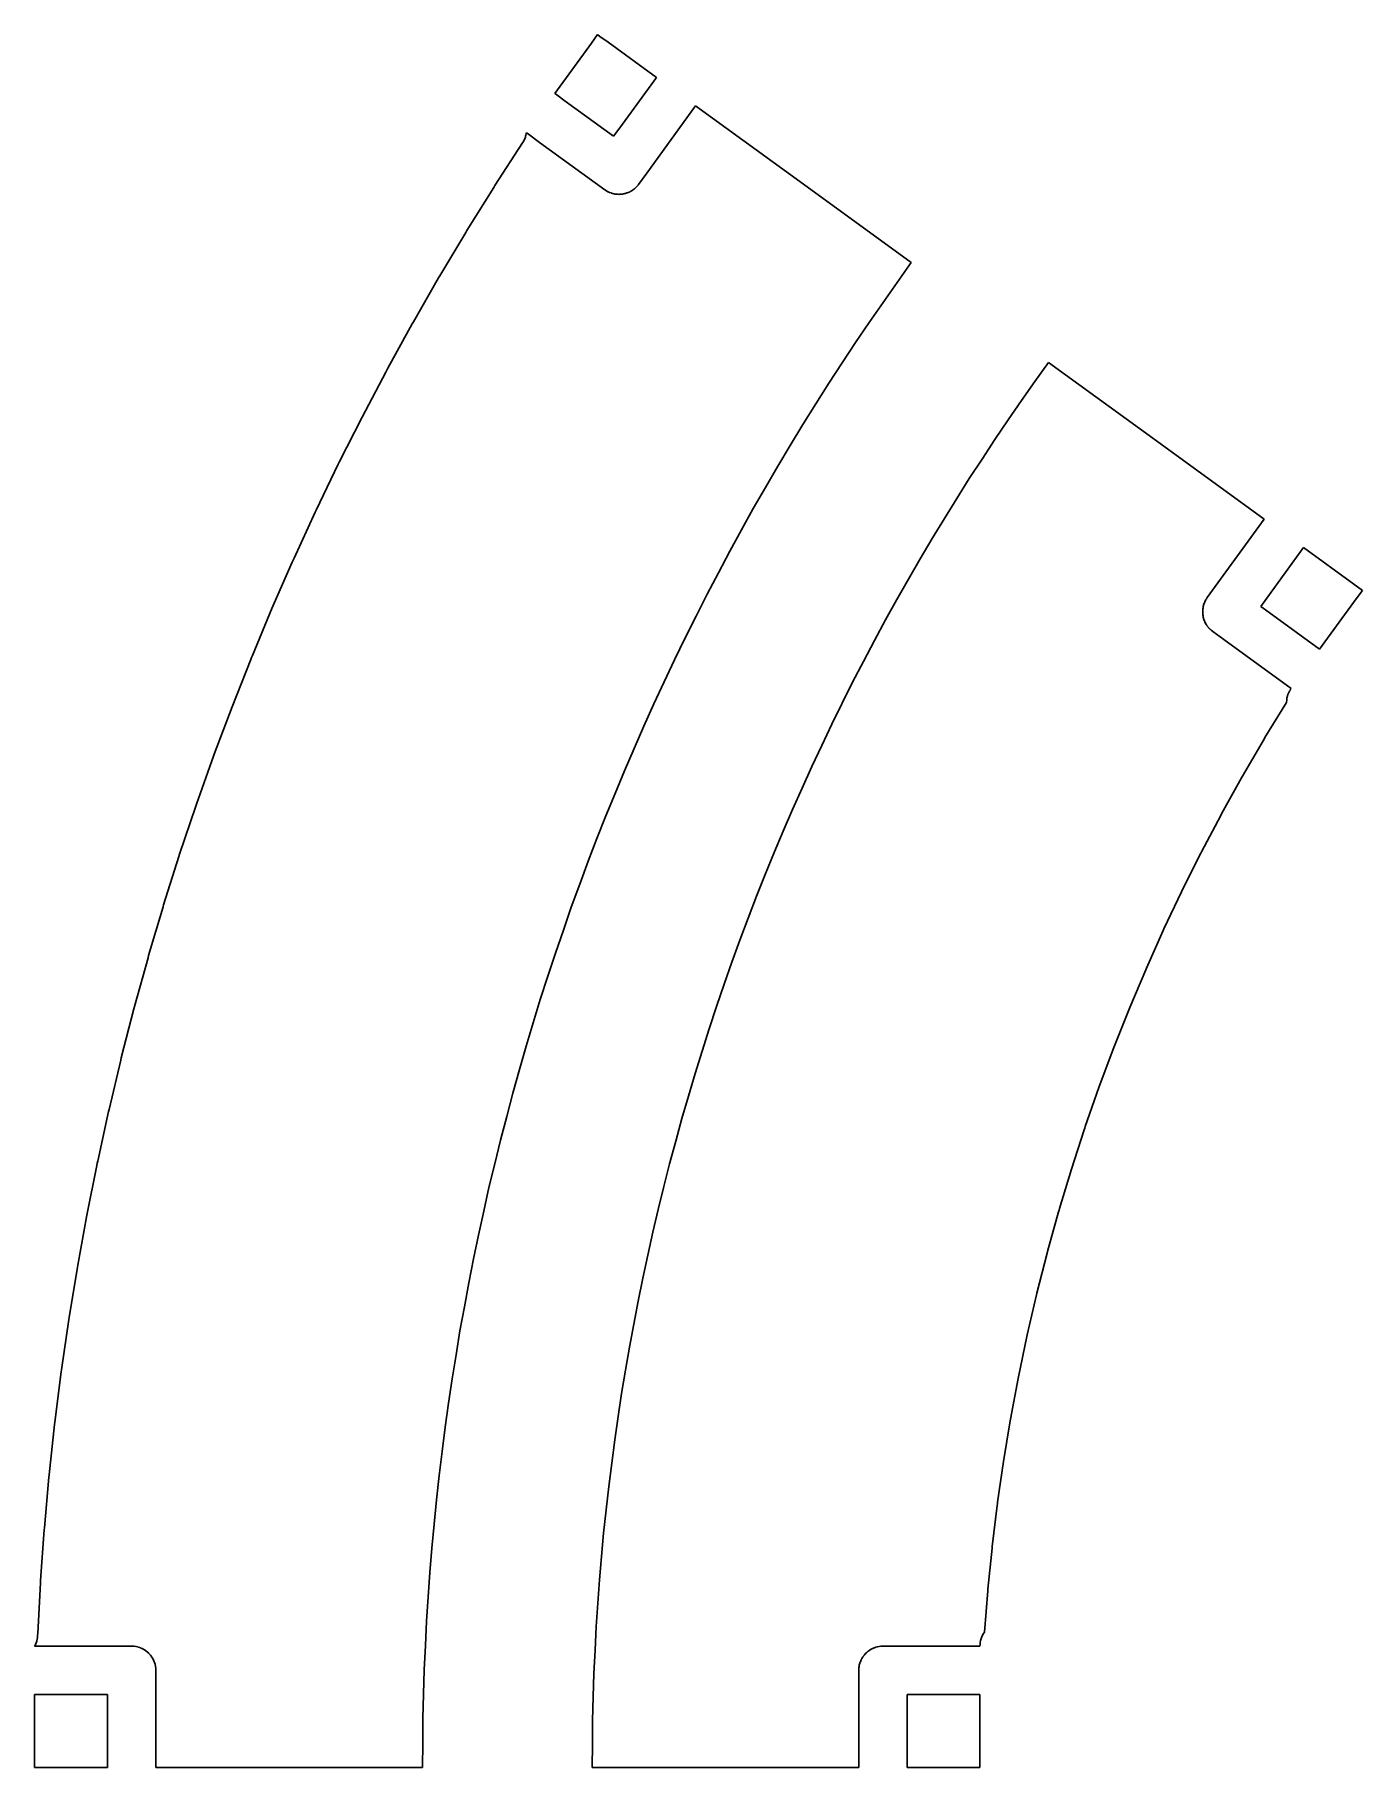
# Model space of a CAD drawing. Header units: millimetres. Extents: x 0 to 274, y 0 to 357.
import ezdxf

# ---------------------------------------------------------------- set-up
doc = ezdxf.new("R2010")
doc.units = ezdxf.units.MM
doc.layers.add('Mesh_cs', color=7, linetype='CONTINUOUS')

msp = doc.modelspace()

# ---------------------------------------------------------------- linework, layer by layer
at = {"layer": 'Mesh_cs'}
for p, q in [((114.861, 355.65, 11.5), (116.121, 357.383, 11.5)), ((116.121, 357.383, 11.5), (116.141, 357.368, 11.5)), ((107.304, 345.248, 11.5), (114.861, 355.65, 11.5)), ((116.141, 357.368, 11.5), (116.612, 357.026, 11.5)), ((116.612, 357.026, 11.5), (118.276, 355.818, 11.5)), ((118.276, 355.818, 11.5), (128.256, 348.566, 11.5)), ((128.256, 348.566, 11.5), (120.699, 338.165, 11.5)), ((107.432, 345.155, 11.5), (107.304, 345.248, 11.5)), ((107.725, 344.942, 11.5), (107.432, 345.155, 11.5)), ((109.459, 343.682, 11.5), (107.725, 344.942, 11.5)), ((119.439, 336.431, 11.5), (109.459, 343.682, 11.5)), ((126.27, 328.82, 11.5), (136.346, 342.689, 11.5)), ((136.346, 342.689, 11.5), (158.594, 326.524, 11.5)), ((101.03, 335.753, 11.5), (101.113, 335.954, 11.5)), ((101.113, 335.954, 11.5), (101.154, 336.055, 11.5)), ((101.154, 336.055, 11.5), (101.222, 336.261, 11.5)), ((101.222, 336.261, 11.5), (101.274, 336.472, 11.5)), ((101.274, 336.472, 11.5), (101.31, 336.685, 11.5)), ((101.31, 336.685, 11.5), (101.382, 336.946, 11.5)), ((101.382, 336.946, 11.5), (101.426, 337.158, 11.5)), ((101.426, 337.158, 11.5), (101.783, 336.899, 11.5)), ((101.783, 336.899, 11.5), (101.848, 336.852, 11.5)), ((101.848, 336.852, 11.5), (104.159, 335.172, 11.5)), ((120.699, 338.165, 11.5), (119.439, 336.431, 11.5)), ((94.9506, 326.256, 11.5), (100.64, 335.041, 11.5)), ((100.64, 335.041, 11.5), (100.675, 335.105, 11.5)), ((100.675, 335.105, 11.5), (100.82, 335.375, 11.5)), ((100.82, 335.375, 11.5), (100.932, 335.559, 11.5)), ((100.932, 335.559, 11.5), (101.03, 335.753, 11.5)), ((104.159, 335.172, 11.5), (117.607, 325.402, 11.5)), ((124.591, 326.508, 11.5), (126.27, 328.82, 11.5)), ((89.1731, 316.987, 11.5), (94.7033, 325.874, 11.5)), ((94.7033, 325.874, 11.5), (94.9506, 326.256, 11.5)), ((117.607, 325.402, 11.5), (117.641, 325.379, 11.5)), ((117.641, 325.379, 11.5), (117.93, 325.186, 11.5)), ((123.105, 325.152, 11.5), (123.285, 325.265, 11.5)), ((123.285, 325.265, 11.5), (123.329, 325.294, 11.5)), ((123.329, 325.294, 11.5), (123.503, 325.416, 11.5)), ((123.503, 325.416, 11.5), (123.548, 325.45, 11.5)), ((123.548, 325.45, 11.5), (123.716, 325.581, 11.5)), ((123.716, 325.581, 11.5), (123.877, 325.72, 11.5)), ((123.877, 325.72, 11.5), (123.923, 325.761, 11.5)), ((123.923, 325.761, 11.5), (124.077, 325.907, 11.5)), ((124.077, 325.907, 11.5), (124.223, 326.061, 11.5)), ((124.223, 326.061, 11.5), (124.264, 326.105, 11.5)), ((124.264, 326.105, 11.5), (124.403, 326.266, 11.5)), ((124.403, 326.266, 11.5), (124.48, 326.363, 11.5)), ((124.48, 326.363, 11.5), (124.516, 326.409, 11.5)), ((124.516, 326.409, 11.5), (124.591, 326.508, 11.5)), ((158.594, 326.524, 11.5), (180.842, 310.36, 11.5)), ((117.93, 325.186, 11.5), (117.966, 325.164, 11.5)), ((117.966, 325.164, 11.5), (118.27, 324.996, 11.5)), ((118.27, 324.996, 11.5), (118.314, 324.973, 11.5)), ((118.314, 324.973, 11.5), (118.599, 324.842, 11.5)), ((118.599, 324.842, 11.5), (118.646, 324.822, 11.5)), ((118.646, 324.822, 11.5), (118.911, 324.723, 11.5)), ((118.911, 324.723, 11.5), (118.959, 324.706, 11.5)), ((118.959, 324.706, 11.5), (119.231, 324.624, 11.5)), ((119.231, 324.624, 11.5), (119.281, 324.61, 11.5)), ((119.281, 324.61, 11.5), (119.505, 324.557, 11.5)), ((119.505, 324.557, 11.5), (119.557, 324.547, 11.5)), ((119.557, 324.547, 11.5), (119.766, 324.508, 11.5)), ((119.766, 324.508, 11.5), (119.977, 324.48, 11.5)), ((119.977, 324.48, 11.5), (120.031, 324.474, 11.5)), ((120.031, 324.474, 11.5), (120.243, 324.456, 11.5)), ((120.243, 324.456, 11.5), (120.297, 324.454, 11.5)), ((120.297, 324.454, 11.5), (120.51, 324.447, 11.5)), ((120.51, 324.447, 11.5), (120.723, 324.451, 11.5)), ((120.723, 324.451, 11.5), (120.777, 324.453, 11.5)), ((120.777, 324.453, 11.5), (120.99, 324.467, 11.5)), ((120.99, 324.467, 11.5), (121.201, 324.492, 11.5)), ((121.201, 324.492, 11.5), (121.256, 324.498, 11.5)), ((121.256, 324.498, 11.5), (121.466, 324.533, 11.5)), ((121.466, 324.533, 11.5), (121.52, 324.543, 11.5)), ((121.52, 324.543, 11.5), (121.728, 324.589, 11.5)), ((121.728, 324.589, 11.5), (121.933, 324.645, 11.5)), ((121.933, 324.645, 11.5), (121.986, 324.659, 11.5)), ((121.986, 324.659, 11.5), (122.188, 324.725, 11.5)), ((122.188, 324.725, 11.5), (122.239, 324.743, 11.5)), ((122.239, 324.743, 11.5), (122.438, 324.819, 11.5)), ((122.438, 324.819, 11.5), (122.633, 324.905, 11.5)), ((122.633, 324.905, 11.5), (122.682, 324.927, 11.5)), ((122.682, 324.927, 11.5), (122.873, 325.022, 11.5)), ((122.873, 325.022, 11.5), (122.919, 325.047, 11.5)), ((122.919, 325.047, 11.5), (123.105, 325.152, 11.5)), ((83.5629, 307.616, 11.5), (88.9326, 316.601, 11.5)), ((88.9326, 316.601, 11.5), (89.1731, 316.987, 11.5)), ((83.3295, 307.226, 11.5), (83.5629, 307.616, 11.5)), ((180.842, 310.36, 11.5), (177.926, 306.266, 11.5)), ((78.122, 298.146, 11.5), (83.3295, 307.226, 11.5)), ((177.926, 306.266, 11.5), (175.011, 302.171, 11.5)), ((175.011, 302.171, 11.5), (172.173, 298.022, 11.5)), ((72.8521, 288.58, 11.5), (77.8956, 297.751, 11.5)), ((77.8956, 297.751, 11.5), (78.122, 298.146, 11.5)), ((172.173, 298.022, 11.5), (169.336, 293.873, 11.5)), ((169.336, 293.873, 11.5), (166.579, 289.67, 11.5)), ((166.579, 289.67, 11.5), (163.821, 285.467, 11.5)), ((206.351, 285.844, 11.5), (209.158, 289.788, 11.5)), ((209.158, 289.788, 11.5), (231.406, 273.624, 11.5)), ((67.5428, 278.518, 11.5), (72.4207, 287.779, 11.5)), ((72.4207, 287.779, 11.5), (72.6328, 288.181, 11.5)), ((72.6328, 288.181, 11.5), (72.8521, 288.58, 11.5)), ((163.821, 285.467, 11.5), (161.144, 281.213, 11.5)), ((203.545, 281.901, 11.5), (206.351, 285.844, 11.5)), ((161.144, 281.213, 11.5), (158.466, 276.959, 11.5)), ((200.817, 277.903, 11.5), (203.545, 281.901, 11.5)), ((62.8319, 269.171, 11.5), (67.5428, 278.518, 11.5)), ((158.466, 276.959, 11.5), (155.871, 272.654, 11.5)), ((198.088, 273.905, 11.5), (200.817, 277.903, 11.5)), ((155.871, 272.654, 11.5), (153.275, 268.35, 11.5)), ((195.439, 269.855, 11.5), (198.088, 273.905, 11.5)), ((231.406, 273.624, 11.5), (253.654, 257.46, 11.5)), ((58.0849, 259.335, 11.5), (62.6271, 268.765, 11.5)), ((62.6271, 268.765, 11.5), (62.8319, 269.171, 11.5)), ((153.275, 268.35, 11.5), (150.762, 263.996, 11.5)), ((192.79, 265.804, 11.5), (195.439, 269.855, 11.5)), ((190.22, 261.702, 11.5), (192.79, 265.804, 11.5)), ((150.762, 263.996, 11.5), (148.248, 259.643, 11.5)), ((187.651, 257.6, 11.5), (190.22, 261.702, 11.5)), ((53.5154, 249.415, 11.5), (57.8874, 258.925, 11.5)), ((57.8874, 258.925, 11.5), (58.0849, 259.335, 11.5)), ((148.248, 259.643, 11.5), (145.818, 255.243, 11.5)), ((185.163, 253.449, 11.5), (187.651, 257.6, 11.5)), ((253.654, 257.46, 11.5), (251.974, 255.148, 11.5)), ((145.818, 255.243, 11.5), (143.388, 250.843, 11.5)), ((251.974, 255.148, 11.5), (241.898, 241.279, 11.5)), ((143.388, 250.843, 11.5), (141.042, 246.397, 11.5)), ((182.674, 249.298, 11.5), (185.163, 253.449, 11.5)), ((254.187, 241.18, 11.5), (261.744, 251.582, 11.5)), ((261.744, 251.582, 11.5), (272.146, 244.025, 11.5)), ((48.9421, 238.998, 11.5), (53.1426, 248.585, 11.5)), ((53.1426, 248.585, 11.5), (53.3253, 249.001, 11.5)), ((53.3253, 249.001, 11.5), (53.5154, 249.415, 11.5)), ((180.268, 245.098, 11.5), (182.674, 249.298, 11.5)), ((141.042, 246.397, 11.5), (138.697, 241.951, 11.5)), ((177.862, 240.898, 11.5), (180.268, 245.098, 11.5)), ((272.146, 244.025, 11.5), (273.879, 242.765, 11.5)), ((138.697, 241.951, 11.5), (136.436, 237.462, 11.5)), ((175.538, 236.652, 11.5), (177.862, 240.898, 11.5)), ((241.067, 239.447, 11.5), (241.025, 239.239, 11.5)), ((241.119, 239.653, 11.5), (241.067, 239.447, 11.5)), ((241.133, 239.704, 11.5), (241.119, 239.653, 11.5)), ((241.195, 239.907, 11.5), (241.133, 239.704, 11.5)), ((241.214, 239.961, 11.5), (241.195, 239.907, 11.5)), ((241.286, 240.161, 11.5), (241.214, 239.961, 11.5)), ((241.368, 240.357, 11.5), (241.286, 240.161, 11.5)), ((241.394, 240.414, 11.5), (241.368, 240.357, 11.5)), ((241.485, 240.605, 11.5), (241.394, 240.414, 11.5)), ((241.586, 240.792, 11.5), (241.485, 240.605, 11.5)), ((241.616, 240.845, 11.5), (241.586, 240.792, 11.5)), ((241.726, 241.026, 11.5), (241.616, 240.845, 11.5)), ((241.794, 241.129, 11.5), (241.726, 241.026, 11.5)), ((241.827, 241.178, 11.5), (241.794, 241.129, 11.5)), ((241.898, 241.279, 11.5), (241.827, 241.178, 11.5)), ((252.927, 239.447, 11.5), (254.187, 241.18, 11.5)), ((254.661, 238.187, 11.5), (252.927, 239.447, 11.5)), ((272.62, 241.031, 11.5), (265.062, 230.63, 11.5)), ((273.879, 242.765, 11.5), (272.62, 241.031, 11.5)), ((44.9144, 229.337, 11.5), (48.9421, 238.998, 11.5)), ((136.436, 237.462, 11.5), (134.175, 232.972, 11.5)), ((173.215, 232.406, 11.5), (175.538, 236.652, 11.5)), ((240.946, 238.498, 11.5), (240.944, 238.444, 11.5)), ((240.944, 238.444, 11.5), (240.944, 238.231, 11.5)), ((240.944, 238.231, 11.5), (240.947, 238.176, 11.5)), ((240.957, 238.71, 11.5), (240.946, 238.498, 11.5)), ((240.947, 238.176, 11.5), (240.957, 237.963, 11.5)), ((240.978, 238.922, 11.5), (240.957, 238.71, 11.5)), ((240.957, 237.963, 11.5), (240.978, 237.752, 11.5)), ((240.984, 238.976, 11.5), (240.978, 238.922, 11.5)), ((240.978, 237.752, 11.5), (240.985, 237.697, 11.5)), ((241.015, 239.186, 11.5), (240.984, 238.976, 11.5)), ((240.985, 237.697, 11.5), (241.017, 237.487, 11.5)), ((241.025, 239.239, 11.5), (241.015, 239.186, 11.5)), ((241.017, 237.487, 11.5), (241.027, 237.433, 11.5)), ((241.027, 237.433, 11.5), (241.069, 237.224, 11.5)), ((241.069, 237.224, 11.5), (241.122, 237.018, 11.5)), ((241.122, 237.018, 11.5), (241.137, 236.965, 11.5)), ((241.137, 236.965, 11.5), (241.199, 236.762, 11.5)), ((241.199, 236.762, 11.5), (241.271, 236.561, 11.5)), ((241.271, 236.561, 11.5), (241.29, 236.51, 11.5)), ((241.29, 236.51, 11.5), (241.372, 236.314, 11.5)), ((241.372, 236.314, 11.5), (241.395, 236.265, 11.5)), ((241.395, 236.265, 11.5), (241.487, 236.073, 11.5)), ((241.487, 236.073, 11.5), (241.588, 235.886, 11.5)), ((241.588, 235.886, 11.5), (241.614, 235.84, 11.5)), ((265.062, 230.63, 11.5), (254.661, 238.187, 11.5)), ((134.175, 232.972, 11.5), (132.001, 228.44, 11.5)), ((170.975, 228.116, 11.5), (173.215, 232.406, 11.5)), ((241.614, 235.84, 11.5), (241.733, 235.643, 11.5)), ((241.733, 235.643, 11.5), (241.762, 235.599, 11.5)), ((241.762, 235.599, 11.5), (241.924, 235.367, 11.5)), ((241.924, 235.367, 11.5), (241.955, 235.326, 11.5)), ((241.955, 235.326, 11.5), (242.132, 235.104, 11.5)), ((242.132, 235.104, 11.5), (242.165, 235.066, 11.5)), ((242.165, 235.066, 11.5), (242.378, 234.835, 11.5)), ((242.378, 234.835, 11.5), (242.413, 234.801, 11.5)), ((242.413, 234.801, 11.5), (242.667, 234.564, 11.5)), ((242.667, 234.564, 11.5), (242.699, 234.536, 11.5)), ((242.699, 234.536, 11.5), (242.972, 234.321, 11.5)), ((242.972, 234.321, 11.5), (243.004, 234.295, 11.5)), ((243.004, 234.295, 11.5), (245.316, 232.616, 11.5)), ((245.316, 232.616, 11.5), (259.185, 222.54, 11.5)), ((44.5718, 228.494, 11.5), (44.7393, 228.917, 11.5)), ((44.7393, 228.917, 11.5), (44.9144, 229.337, 11.5)), ((40.7183, 218.762, 11.5), (44.5718, 228.494, 11.5)), ((132.001, 228.44, 11.5), (129.826, 223.908, 11.5)), ((168.736, 223.825, 11.5), (170.975, 228.116, 11.5)), ((129.826, 223.908, 11.5), (127.738, 219.336, 11.5)), ((166.581, 219.491, 11.5), (168.736, 223.825, 11.5)), ((258.688, 221.691, 11.5), (258.618, 221.532, 11.5)), ((258.755, 221.822, 11.5), (258.688, 221.691, 11.5)), ((258.828, 221.95, 11.5), (258.755, 221.822, 11.5)), ((258.956, 222.142, 11.5), (258.828, 221.95, 11.5)), ((259.074, 222.361, 11.5), (258.956, 222.142, 11.5)), ((259.185, 222.54, 11.5), (259.074, 222.361, 11.5)), ((37.0402, 208.963, 11.5), (40.7183, 218.762, 11.5)), ((127.738, 219.336, 11.5), (125.649, 214.764, 11.5)), ((164.426, 215.157, 11.5), (166.581, 219.491, 11.5)), ((258.23, 219.617, 11.5), (253.796, 212.385, 11.5)), ((258.24, 219.717, 11.5), (258.23, 219.617, 11.5)), ((258.283, 220.084, 11.5), (258.24, 219.717, 11.5)), ((258.285, 220.186, 11.5), (258.283, 220.084, 11.5)), ((258.291, 220.289, 11.5), (258.285, 220.186, 11.5)), ((258.305, 220.434, 11.5), (258.291, 220.289, 11.5)), ((258.328, 220.579, 11.5), (258.305, 220.434, 11.5)), ((258.357, 220.723, 11.5), (258.328, 220.579, 11.5)), ((258.369, 220.773, 11.5), (258.357, 220.723, 11.5)), ((258.406, 220.915, 11.5), (258.369, 220.773, 11.5)), ((258.422, 220.976, 11.5), (258.406, 220.915, 11.5)), ((258.444, 221.047, 11.5), (258.422, 220.976, 11.5)), ((258.488, 221.187, 11.5), (258.444, 221.047, 11.5)), ((258.512, 221.256, 11.5), (258.488, 221.187, 11.5)), ((258.564, 221.395, 11.5), (258.512, 221.256, 11.5)), ((258.59, 221.464, 11.5), (258.564, 221.395, 11.5)), ((258.618, 221.532, 11.5), (258.59, 221.464, 11.5)), ((125.649, 214.764, 11.5), (123.649, 210.152, 11.5)), ((162.356, 210.782, 11.5), (164.426, 215.157, 11.5)), ((253.417, 211.752, 11.5), (249.139, 204.425, 11.5)), ((253.603, 212.07, 11.5), (253.417, 211.752, 11.5)), ((253.796, 212.385, 11.5), (253.603, 212.07, 11.5)), ((33.3789, 198.673, 11.5), (36.8803, 208.537, 11.5)), ((36.8803, 208.537, 11.5), (37.0402, 208.963, 11.5)), ((123.649, 210.152, 11.5), (121.648, 205.541, 11.5)), ((160.287, 206.406, 11.5), (162.356, 210.782, 11.5)), ((121.648, 205.541, 11.5), (119.735, 200.893, 11.5)), ((158.304, 201.991, 11.5), (160.287, 206.406, 11.5)), ((248.96, 204.103, 11.5), (244.84, 196.687, 11.5)), ((249.139, 204.425, 11.5), (248.96, 204.103, 11.5)), ((119.735, 200.893, 11.5), (117.823, 196.244, 11.5)), ((156.321, 197.576, 11.5), (158.304, 201.991, 11.5)), ((29.903, 188.319, 11.5), (33.2267, 198.244, 11.5)), ((33.2267, 198.244, 11.5), (33.3789, 198.673, 11.5)), ((154.425, 193.123, 11.5), (156.321, 197.576, 11.5)), ((244.84, 196.687, 11.5), (244.668, 196.36, 11.5)), ((117.823, 196.244, 11.5), (115.999, 191.56, 11.5)), ((152.529, 188.669, 11.5), (154.425, 193.123, 11.5)), ((244.668, 196.36, 11.5), (240.708, 188.858, 11.5)), ((115.999, 191.56, 11.5), (114.176, 186.876, 11.5)), ((26.6136, 177.904, 11.5), (29.7585, 187.887, 11.5)), ((29.7585, 187.887, 11.5), (29.903, 188.319, 11.5)), ((114.176, 186.876, 11.5), (112.441, 182.158, 11.5)), ((150.72, 184.18, 11.5), (152.529, 188.669, 11.5)), ((240.543, 188.528, 11.5), (236.745, 180.942, 11.5)), ((240.708, 188.858, 11.5), (240.543, 188.528, 11.5)), ((148.912, 179.69, 11.5), (150.72, 184.18, 11.5)), ((112.441, 182.158, 11.5), (110.707, 177.44, 11.5)), ((147.192, 175.166, 11.5), (148.912, 179.69, 11.5)), ((236.587, 180.609, 11.5), (232.952, 172.943, 11.5)), ((236.745, 180.942, 11.5), (236.587, 180.609, 11.5)), ((23.5118, 167.432, 11.5), (26.4768, 177.47, 11.5)), ((26.4768, 177.47, 11.5), (26.6136, 177.904, 11.5)), ((110.707, 177.44, 11.5), (109.063, 172.689, 11.5)), ((145.473, 170.641, 11.5), (147.192, 175.166, 11.5)), ((109.063, 172.689, 11.5), (107.419, 167.939, 11.5)), ((232.801, 172.606, 11.5), (229.332, 164.865, 11.5)), ((232.952, 172.943, 11.5), (232.801, 172.606, 11.5)), ((143.842, 166.084, 11.5), (145.473, 170.641, 11.5)), ((20.5986, 156.906, 11.5), (23.3829, 166.996, 11.5)), ((23.3829, 166.996, 11.5), (23.5118, 167.432, 11.5)), ((107.419, 167.939, 11.5), (105.866, 163.159, 11.5)), ((142.212, 161.527, 11.5), (143.842, 166.084, 11.5)), ((229.188, 164.525, 11.5), (225.885, 156.711, 11.5)), ((229.332, 164.865, 11.5), (229.188, 164.525, 11.5)), ((105.866, 163.159, 11.5), (104.312, 158.378, 11.5)), ((140.671, 156.939, 11.5), (142.212, 161.527, 11.5)), ((104.312, 158.378, 11.5), (102.85, 153.569, 11.5)), ((17.875, 146.329, 11.5), (20.4775, 156.467, 11.5)), ((20.4775, 156.467, 11.5), (20.5986, 156.906, 11.5)), ((139.13, 152.351, 11.5), (140.671, 156.939, 11.5)), ((225.749, 156.368, 11.5), (222.614, 148.484, 11.5)), ((225.885, 156.711, 11.5), (225.749, 156.368, 11.5)), ((102.85, 153.569, 11.5), (101.388, 148.759, 11.5)), ((137.68, 147.733, 11.5), (139.13, 152.351, 11.5)), ((101.388, 148.759, 11.5), (100.018, 143.923, 11.5)), ((136.229, 143.115, 11.5), (137.68, 147.733, 11.5)), ((222.485, 148.139, 11.5), (219.52, 140.19, 11.5)), ((222.614, 148.484, 11.5), (222.485, 148.139, 11.5)), ((15.3417, 135.705, 11.5), (17.7618, 145.889, 11.5)), ((17.7618, 145.889, 11.5), (17.875, 146.329, 11.5)), ((100.018, 143.923, 11.5), (98.648, 139.087, 11.5)), ((134.87, 138.47, 11.5), (136.229, 143.115, 11.5)), ((219.52, 140.19, 11.5), (216.726, 132.18, 11.5)), ((98.648, 139.087, 11.5), (97.3701, 134.225, 11.5)), ((133.51, 133.825, 11.5), (134.87, 138.47, 11.5)), ((12.9998, 125.038, 11.5), (15.2365, 135.263, 11.5)), ((15.2365, 135.263, 11.5), (15.3417, 135.705, 11.5)), ((97.3701, 134.225, 11.5), (96.0923, 129.364, 11.5)), ((132.242, 129.154, 11.5), (133.51, 133.825, 11.5)), ((96.0923, 129.364, 11.5), (94.9072, 124.479, 11.5)), ((130.974, 124.483, 11.5), (132.242, 129.154, 11.5)), ((216.491, 131.481, 11.5), (213.869, 123.412, 11.5)), ((216.605, 131.831, 11.5), (216.491, 131.481, 11.5)), ((216.726, 132.18, 11.5), (216.605, 131.831, 11.5)), ((10.7605, 113.883, 11.5), (12.8133, 124.147, 11.5)), ((12.8133, 124.147, 11.5), (12.9025, 124.593, 11.5)), ((12.9025, 124.593, 11.5), (12.9998, 125.038, 11.5)), ((94.9072, 124.479, 11.5), (93.7221, 119.594, 11.5)), ((129.798, 119.787, 11.5), (130.974, 124.483, 11.5)), ((213.869, 123.412, 11.5), (211.421, 115.289, 11.5)), ((93.7221, 119.594, 11.5), (92.6303, 114.687, 11.5)), ((128.622, 115.092, 11.5), (129.798, 119.787, 11.5)), ((92.6303, 114.687, 11.5), (91.5384, 109.781, 11.5)), ((127.538, 110.375, 11.5), (128.622, 115.092, 11.5)), ((211.216, 114.581, 11.5), (208.942, 106.407, 11.5)), ((211.315, 114.936, 11.5), (211.216, 114.581, 11.5)), ((211.421, 115.289, 11.5), (211.315, 114.936, 11.5)), ((8.8925, 103.584, 11.5), (10.7605, 113.883, 11.5)), ((91.5384, 109.781, 11.5), (90.5402, 104.854, 11.5)), ((126.455, 105.658, 11.5), (127.538, 110.375, 11.5)), ((90.5402, 104.854, 11.5), (89.5419, 99.9278, 11.5)), ((125.464, 100.92, 11.5), (126.455, 105.658, 11.5)), ((208.851, 106.05, 11.5), (206.754, 97.8298, 11.5)), ((208.942, 106.407, 11.5), (208.851, 106.05, 11.5)), ((7.12854, 92.806, 11.5), (8.81129, 103.137, 11.5)), ((8.81129, 103.137, 11.5), (8.8925, 103.584, 11.5)), ((124.473, 96.1828, 11.5), (125.464, 100.92, 11.5)), ((89.5419, 99.9278, 11.5), (88.6377, 94.9832, 11.5)), ((206.67, 97.4705, 11.5), (204.749, 89.2072, 11.5)), ((206.754, 97.8298, 11.5), (206.67, 97.4705, 11.5)), ((88.6377, 94.9832, 11.5), (87.7334, 90.0386, 11.5)), ((123.576, 91.4266, 11.5), (124.473, 96.1828, 11.5)), ((5.55846, 81.9977, 11.5), (7.05538, 92.3569, 11.5)), ((7.05538, 92.3569, 11.5), (7.12854, 92.806, 11.5)), ((87.7334, 90.0386, 11.5), (86.9235, 85.0776, 11.5)), ((122.678, 86.6705, 11.5), (123.576, 91.4266, 11.5)), ((121.874, 81.8976, 11.5), (122.678, 86.6705, 11.5)), ((204.673, 88.8462, 11.5), (202.93, 80.5436, 11.5)), ((204.749, 89.2072, 11.5), (204.673, 88.8462, 11.5)), ((86.9235, 85.0776, 11.5), (86.1135, 80.1167, 11.5)), ((4.18279, 71.1628, 11.5), (5.49338, 81.5473, 11.5)), ((5.49338, 81.5473, 11.5), (5.55846, 81.9977, 11.5)), ((86.1135, 80.1167, 11.5), (85.3981, 75.1412, 11.5)), ((121.07, 77.1248, 11.5), (121.874, 81.8976, 11.5)), ((202.862, 80.1811, 11.5), (201.296, 71.843, 11.5)), ((202.93, 80.5436, 11.5), (202.862, 80.1811, 11.5)), ((85.3981, 75.1412, 11.5), (84.6828, 70.1657, 11.5)), ((120.36, 72.3371, 11.5), (121.07, 77.1248, 11.5)), ((119.649, 67.5494, 11.5), (120.36, 72.3371, 11.5)), ((201.236, 71.4791, 11.5), (199.85, 63.1094, 11.5)), ((201.296, 71.843, 11.5), (201.236, 71.4791, 11.5)), ((3.00195, 60.305, 11.5), (4.1258, 70.7113, 11.5)), ((4.1258, 70.7113, 11.5), (4.18279, 71.1628, 11.5)), ((84.6828, 70.1657, 11.5), (84.0623, 65.1775, 11.5)), ((84.0623, 65.1775, 11.5), (83.4417, 60.1894, 11.5)), ((119.033, 62.7486, 11.5), (119.649, 67.5494, 11.5)), ((118.417, 57.9479, 11.5), (119.033, 62.7486, 11.5)), ((199.85, 63.1094, 11.5), (198.644, 54.7119, 11.5)), ((2.01634, 49.4278, 11.5), (2.95309, 59.8526, 11.5)), ((2.95309, 59.8526, 11.5), (3.00195, 60.305, 11.5)), ((83.4417, 60.1894, 11.5), (82.9163, 55.1903, 11.5)), ((117.896, 53.136, 11.5), (118.417, 57.9479, 11.5)), ((82.9163, 55.1903, 11.5), (82.3909, 50.1912, 11.5)), ((198.547, 53.9807, 11.5), (197.52, 45.5593, 11.5)), ((198.591, 54.3468, 11.5), (198.547, 53.9807, 11.5)), ((198.644, 54.7119, 11.5), (198.591, 54.3468, 11.5)), ((82.3909, 50.1912, 11.5), (81.9607, 45.183, 11.5)), ((117.374, 48.3241, 11.5), (117.896, 53.136, 11.5)), ((1.22627, 38.5346, 11.5), (1.97561, 48.9745, 11.5)), ((1.97561, 48.9745, 11.5), (2.01634, 49.4278, 11.5)), ((116.947, 43.5029, 11.5), (117.374, 48.3241, 11.5)), ((81.9607, 45.183, 11.5), (81.5306, 40.1748, 11.5)), ((116.52, 38.6816, 11.5), (116.947, 43.5029, 11.5)), ((197.484, 45.1923, 11.5), (196.638, 36.7508, 11.5)), ((197.52, 45.5593, 11.5), (197.484, 45.1923, 11.5)), ((81.5306, 40.1748, 11.5), (81.1959, 35.1593, 11.5)), ((0.63199, 27.629, 11.5), (1.19369, 38.0807, 11.5)), ((1.19369, 38.0807, 11.5), (1.22627, 38.5346, 11.5)), ((116.187, 33.853, 11.5), (116.52, 38.6816, 11.5)), ((196.609, 36.3831, 11.5), (195.936, 27.9119, 11.5)), ((196.638, 36.7508, 11.5), (196.609, 36.3831, 11.5)), ((81.1959, 35.1593, 11.5), (80.8611, 30.1438, 11.5)), ((115.855, 29.0243, 11.5), (116.187, 33.853, 11.5)), ((80.8611, 30.1438, 11.5), (80.622, 25.1229, 11.5)), ((115.618, 24.19, 11.5), (115.855, 29.0243, 11.5)), ((0, 25, 11.5), (0.14506, 25.2911, 11.5)), ((0.14506, 25.2911, 11.5), (0.16923, 25.3397, 11.5)), ((0.16923, 25.3397, 11.5), (0.17519, 25.3543, 11.5)), ((0.17519, 25.3543, 11.5), (0.31222, 25.6912, 11.5)), ((0.31222, 25.6912, 11.5), (0.31705, 25.7062, 11.5)), ((0.31705, 25.7062, 11.5), (0.42813, 26.0525, 11.5)), ((0.42813, 26.0525, 11.5), (0.43181, 26.0679, 11.5)), ((0.43181, 26.0679, 11.5), (0.51631, 26.4216, 11.5)), ((0.51631, 26.4216, 11.5), (0.5188, 26.4372, 11.5)), ((0.5188, 26.4372, 11.5), (0.57623, 26.7963, 11.5)), ((0.57623, 26.7963, 11.5), (0.57754, 26.8121, 11.5)), ((0.57754, 26.8121, 11.5), (0.60757, 27.1745, 11.5)), ((0.60757, 27.1745, 11.5), (0.63199, 27.629, 11.5)), ((80.622, 25.1229, 11.5), (80.3828, 20.102, 11.5)), ((195.013, 25.3345, 11.5), (195, 25, 11.5)), ((195.015, 25.3902, 11.5), (195.013, 25.3345, 11.5)), ((195.017, 25.4064, 11.5), (195.015, 25.3902, 11.5)), ((195.061, 25.7781, 11.5), (195.017, 25.4064, 11.5)), ((195.134, 26.1452, 11.5), (195.061, 25.7781, 11.5)), ((195.137, 26.1612, 11.5), (195.134, 26.1452, 11.5)), ((195.238, 26.5215, 11.5), (195.137, 26.1612, 11.5)), ((195.242, 26.5372, 11.5), (195.238, 26.5215, 11.5)), ((195.248, 26.5524, 11.5), (195.242, 26.5372, 11.5)), ((195.377, 26.9038, 11.5), (195.248, 26.5524, 11.5)), ((195.533, 27.244, 11.5), (195.377, 26.9038, 11.5)), ((195.539, 27.2588, 11.5), (195.533, 27.244, 11.5)), ((195.721, 27.5858, 11.5), (195.539, 27.2588, 11.5)), ((195.729, 27.6001, 11.5), (195.721, 27.5858, 11.5)), ((195.936, 27.9119, 11.5), (195.729, 27.6001, 11.5)), ((0.44073, 25, 11.5), (0, 25, 11.5)), ((3.29787, 25, 11.5), (0.44073, 25, 11.5)), ((20, 25, 11.5), (3.29787, 25, 11.5)), ((20.3735, 24.9837, 11.5), (20, 25, 11.5)), ((20.4358, 24.981, 11.5), (20.3735, 24.9837, 11.5)), ((20.4976, 24.9728, 11.5), (20.4358, 24.981, 11.5)), ((20.8682, 24.924, 11.5), (20.4976, 24.9728, 11.5)), ((20.9291, 24.9106, 11.5), (20.8682, 24.924, 11.5)), ((21.2941, 24.8296, 11.5), (20.9291, 24.9106, 11.5)), ((21.3535, 24.8109, 11.5), (21.2941, 24.8296, 11.5)), ((21.7101, 24.6985, 11.5), (21.3535, 24.8109, 11.5)), ((21.7677, 24.6746, 11.5), (21.7101, 24.6985, 11.5)), ((22.1131, 24.5315, 11.5), (21.7677, 24.6746, 11.5)), ((22.1684, 24.5028, 11.5), (22.1131, 24.5315, 11.5)), ((22.5, 24.3301, 11.5), (22.1684, 24.5028, 11.5)), ((22.5526, 24.2966, 11.5), (22.5, 24.3301, 11.5)), ((22.8679, 24.0958, 11.5), (22.5526, 24.2966, 11.5)), ((22.9173, 24.0578, 11.5), (22.8679, 24.0958, 11.5)), ((23.2139, 23.8302, 11.5), (22.9173, 24.0578, 11.5)), ((23.2599, 23.7881, 11.5), (23.2139, 23.8302, 11.5)), ((23.5355, 23.5355, 11.5), (23.2599, 23.7881, 11.5)), ((23.5776, 23.4896, 11.5), (23.5355, 23.5355, 11.5)), ((23.8302, 23.2139, 11.5), (23.5776, 23.4896, 11.5)), ((23.8682, 23.1645, 11.5), (23.8302, 23.2139, 11.5)), ((24.0958, 22.8679, 11.5), (23.8682, 23.1645, 11.5)), ((24.1292, 22.8153, 11.5), (24.0958, 22.8679, 11.5)), ((24.3301, 22.5, 11.5), (24.1292, 22.8153, 11.5)), ((24.5028, 22.1684, 11.5), (24.3301, 22.5, 11.5)), ((24.5315, 22.1131, 11.5), (24.5028, 22.1684, 11.5)), ((24.6746, 21.7677, 11.5), (24.5315, 22.1131, 11.5)), ((24.6985, 21.7101, 11.5), (24.6746, 21.7677, 11.5)), ((24.7172, 21.6507, 11.5), (24.6985, 21.7101, 11.5)), ((24.8296, 21.2941, 11.5), (24.7172, 21.6507, 11.5)), ((115.38, 19.3557, 11.5), (115.618, 24.19, 11.5)), ((170.221, 21.4684, 11.5), (170.162, 21.2643, 11.5)), ((170.238, 21.5233, 11.5), (170.221, 21.4684, 11.5)), ((170.307, 21.7243, 11.5), (170.238, 21.5233, 11.5)), ((170.326, 21.7733, 11.5), (170.307, 21.7243, 11.5)), ((170.405, 21.9707, 11.5), (170.326, 21.7733, 11.5)), ((170.493, 22.1641, 11.5), (170.405, 21.9707, 11.5)), ((170.516, 22.2122, 11.5), (170.493, 22.1641, 11.5)), ((170.614, 22.401, 11.5), (170.516, 22.2122, 11.5)), ((170.641, 22.4478, 11.5), (170.614, 22.401, 11.5)), ((170.749, 22.6315, 11.5), (170.641, 22.4478, 11.5)), ((170.865, 22.8097, 11.5), (170.749, 22.6315, 11.5)), ((170.895, 22.8547, 11.5), (170.865, 22.8097, 11.5)), ((171.02, 23.0269, 11.5), (170.895, 22.8547, 11.5)), ((171.055, 23.0697, 11.5), (171.02, 23.0269, 11.5)), ((171.188, 23.2356, 11.5), (171.055, 23.0697, 11.5)), ((171.33, 23.3946, 11.5), (171.188, 23.2356, 11.5)), ((171.367, 23.4347, 11.5), (171.33, 23.3946, 11.5)), ((171.516, 23.5865, 11.5), (171.367, 23.4347, 11.5)), ((171.557, 23.6237, 11.5), (171.516, 23.5865, 11.5)), ((171.713, 23.7679, 11.5), (171.557, 23.6237, 11.5)), ((171.877, 23.9041, 11.5), (171.713, 23.7679, 11.5)), ((171.92, 23.938, 11.5), (171.877, 23.9041, 11.5)), ((172.09, 24.0659, 11.5), (171.92, 23.938, 11.5)), ((172.266, 24.1852, 11.5), (172.09, 24.0659, 11.5)), ((172.311, 24.2155, 11.5), (172.266, 24.1852, 11.5)), ((172.493, 24.3259, 11.5), (172.311, 24.2155, 11.5)), ((172.54, 24.3524, 11.5), (172.493, 24.3259, 11.5)), ((172.727, 24.4536, 11.5), (172.54, 24.3524, 11.5)), ((172.919, 24.5454, 11.5), (172.727, 24.4536, 11.5)), ((172.967, 24.5681, 11.5), (172.919, 24.5454, 11.5)), ((173.179, 24.6564, 11.5), (172.967, 24.5681, 11.5)), ((173.228, 24.6752, 11.5), (173.179, 24.6564, 11.5)), ((173.496, 24.7682, 11.5), (173.228, 24.6752, 11.5)), ((173.546, 24.7831, 11.5), (173.496, 24.7682, 11.5)), ((173.819, 24.8583, 11.5), (173.546, 24.7831, 11.5)), ((173.868, 24.8694, 11.5), (173.819, 24.8583, 11.5)), ((174.176, 24.9314, 11.5), (173.868, 24.8694, 11.5)), ((174.225, 24.9389, 11.5), (174.176, 24.9314, 11.5)), ((174.57, 24.9811, 11.5), (174.225, 24.9389, 11.5)), ((174.612, 24.9847, 11.5), (174.57, 24.9811, 11.5)), ((174.959, 24.9988, 11.5), (174.612, 24.9847, 11.5)), ((175, 25, 11.5), (174.959, 24.9988, 11.5)), ((192.143, 25, 11.5), (175, 25, 11.5)), ((195, 25, 11.5), (192.143, 25, 11.5)), ((24.8431, 21.2333, 11.5), (24.8296, 21.2941, 11.5)), ((24.924, 20.8682, 11.5), (24.8431, 21.2333, 11.5)), ((24.9322, 20.8065, 11.5), (24.924, 20.8682, 11.5)), ((24.981, 20.4358, 11.5), (24.9322, 20.8065, 11.5)), ((24.9973, 20.0623, 11.5), (24.981, 20.4358, 11.5)), ((25, 20, 11.5), (24.9973, 20.0623, 11.5)), ((25, 17.1429, 11.5), (25, 20, 11.5)), ((80.3828, 20.102, 11.5), (80.2392, 15.0774, 11.5)), ((115.238, 14.5177, 11.5), (115.38, 19.3557, 11.5)), ((170.002, 20.1239, 11.5), (170, 20, 11.5)), ((170, 20, 11.5), (170, 17.1429, 11.5)), ((170.004, 20.1827, 11.5), (170.002, 20.1239, 11.5)), ((170.01, 20.3066, 11.5), (170.004, 20.1827, 11.5)), ((170.027, 20.5177, 11.5), (170.01, 20.3066, 11.5)), ((170.035, 20.5779, 11.5), (170.027, 20.5177, 11.5)), ((170.063, 20.7881, 11.5), (170.035, 20.5779, 11.5)), ((170.101, 20.9967, 11.5), (170.063, 20.7881, 11.5)), ((170.114, 21.0577, 11.5), (170.101, 20.9967, 11.5)), ((170.162, 21.2643, 11.5), (170.114, 21.0577, 11.5)), ((0, 2.14286, 11.5), (0, 15, 11.5)), ((0, 15, 11.5), (0.15862, 15, 11.5)), ((0.15862, 15, 11.5), (2.30148, 15, 11.5)), ((2.30148, 15, 11.5), (15, 15, 11.5)), ((15, 15, 11.5), (15, 12.8571, 11.5)), ((25, 0, 11.5), (25, 17.1429, 11.5)), ((80.2392, 15.0774, 11.5), (80.0957, 10.0528, 11.5)), ((115.095, 9.67974, 11.5), (115.238, 14.5177, 11.5)), ((170, 17.1429, 11.5), (170, 0, 11.5)), ((180, 12.8571, 11.5), (180, 15, 11.5)), ((180, 15, 11.5), (182.143, 15, 11.5)), ((182.143, 15, 11.5), (195, 15, 11.5)), ((195, 15, 11.5), (195, 2.14286, 11.5)), ((15, 12.8571, 11.5), (15, 0, 11.5)), ((180, 0, 11.5), (180, 12.8571, 11.5)), ((80.0957, 10.0528, 11.5), (80.0479, 5.0264, 11.5)), ((115.048, 4.83987, 11.5), (115.095, 9.67974, 11.5)), ((80.0479, 5.0264, 11.5), (80, 0, 11.5)), ((115, 0, 11.5), (115.048, 4.83987, 11.5)), ((0, 0, 11.5), (0, 2.14286, 11.5)), ((2.14286, 0, 11.5), (0, 0, 11.5)), ((15, 0, 11.5), (2.14286, 0, 11.5)), ((195, 2.14286, 11.5), (195, 0, 11.5)), ((52.5, 0, 11.5), (25, 0, 11.5)), ((80, 0, 11.5), (52.5, 0, 11.5)), ((142.5, 0, 11.5), (115, 0, 11.5)), ((170, 0, 11.5), (142.5, 0, 11.5)), ((192.857, 0, 11.5), (180, 0, 11.5)), ((195, 0, 11.5), (192.857, 0, 11.5))]:
    msp.add_line(p, q, dxfattribs=at)

doc.saveas('drawing.dxf')
